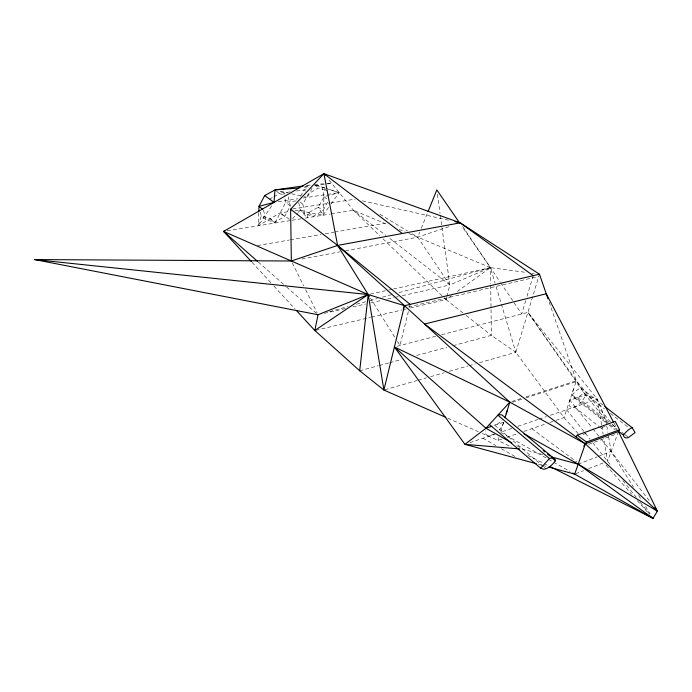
<?xml version="1.0" encoding="UTF-8"?>
<svg xmlns="http://www.w3.org/2000/svg" width="692" height="692" viewBox="0 0 692 692"><rect width="100%" height="100%" fill="white"/><g stroke="black" fill="none" stroke-linecap="round" stroke-linejoin="round"><path stroke-width="0.52" stroke-dasharray="3.46 2.59" d="M258.756 212.816L258.272 225.774L280.078 212.894L288.564 211.683M315.812 185.075L322.247 187.298L324.003 196.718L322.991 215.221L308.563 212.678L300.233 210.013L294.93 210.775M572.578 392.018L573.573 389.042M408.349 311.564L399.967 345.542L395.997 339.167M409.37 307.447L410.131 304.359M331.087 203.924L339.184 192.618L324.003 196.718L318.363 207.167L308.563 212.678L307.231 217.798L300.233 210.013L298.719 202.695M410.304 308.001L445.985 299.593L446.53 297.499M446.807 296.461L449.826 284.966L440.181 214.477M525.756 300.518L521.716 313.978L513.291 301.504M527.001 296.375L533.221 275.667M578.218 433.694L563.98 417.57L515.817 352.297L539.466 274.214M498.975 437.327L498.032 440.38L511.5 447.153M500.818 431.298L503.577 422.345L505.445 423.392M618.432 431.54L607.567 461.235L603.813 438.425M524.545 272.207L490.438 267.64L449.826 284.966L417.691 237.174L419.681 232.252M421.272 228.317L427.647 212.556M503.759 422.284L502.66 424.966A12.594 6.444 -49.9 0 1 498.993 430.208M570.32 398.73L569.101 402.649A11.833 5.7 -51.7 0 0 572.474 407.493L576.583 406.092A11.833 5.7 -51.7 0 0 584.446 397.493L585.519 395.037M312.057 188.137L307.265 197.41L304.143 196.684M260.339 212.046L261.239 215.852L265.745 219.641L274.49 222.27L284.602 216.631L290.285 206.008L288.253 196.476M300.674 196.156L304.004 189.945L308.537 187.437M327.645 202.055L322.913 210.792L313.104 216.337L304.774 213.69L302.862 204.261L308.597 193.57L318.597 188.025L325.941 190.56M271.671 205.861L258.272 225.774L261.239 215.852L269.992 218.508L274.49 222.27M328.596 207.401L322.991 215.221L318.363 207.167L322.913 210.792M292.543 218.819L297.439 213.214M298.14 212.418L300.233 210.013L304.774 213.69M382.97 238.792L445.985 299.593L451.21 295.83M457.317 291.444L490.438 267.64L462.412 227.011M269.266 199.279L273.011 197.22M273.945 196.71L279.568 193.63L283.426 194.893M494.209 434.135L489.564 435.718A12.594 6.444 -49.9 0 1 485.308 430.796M603.13 405.175L580.934 387.952A11.833 5.7 -51.7 0 0 572.362 395.071A11.894 5.761 -52 0 0 577.656 397.58L584.135 392.995L604.505 408.834M575.683 473.726L583.65 470.603M588.633 468.648L605.578 462.014M578.183 464.168L597.161 456.858M598.156 456.478L611.14 451.469L650.791 502.626M588.745 444.351L616.823 433.875M583.088 434.42L586.081 433.33M602.057 427.518L605.05 426.428M502.003 439.005L498.032 440.38L482.289 433.434M506.976 437.283L516.907 433.849M523.861 431.445L545.884 423.824M549.906 422.44L554.932 420.701M555.936 420.347L563.98 417.57L576.358 380.764L549.041 301.868M469.954 442.646L494.996 434.118M511.717 428.417L500.532 432.232L547.467 458.744M517.824 426.341L538.151 419.421M539.172 419.075L546.282 416.645M550.356 415.261L597.352 399.249L605.682 419.551L606.59 424.871M345.49 250.789L417.691 237.174L451.097 225.921M503.577 422.345L492.6 425.701M601.573 424.836L597.352 399.249L585.406 394.994L569.819 400.201L592.17 427.941M512.547 402.164L524.83 398.211M525.859 397.883L576.029 381.742M511.838 401.481L522.079 398.194M526.171 396.879L576.358 380.764L617.74 430.701M384.934 389.734L417.129 380.522M418.167 380.228L426.48 377.849M430.632 376.664L444.143 372.798M449.333 371.31L468.034 365.964M469.072 365.67L475.3 363.888M479.461 362.695L515.817 352.297L495.386 284.152M329.47 311.625L348.163 306.521M356.475 304.246L365.817 301.695M369.969 300.562L377.244 298.572M382.434 297.153L392.822 294.316M399.05 292.612L490.438 267.64L495.083 283.123M359.702 370.774L378.368 365.757M379.406 365.471L388.731 362.963M389.769 362.686L401.178 359.615M416.731 355.437L446.798 347.349M453.018 345.68L491.389 335.361L515.817 352.297M397.191 346.26L436.384 336.096M441.591 334.746L527.909 312.377L597.352 399.249M304.947 186.598L310.967 185.153M315.872 330.248L370.436 317.394M371.483 317.144L401.914 309.973M402.96 309.731L406.109 308.987M408.522 306.963L538.151 276.549M324.375 313.32L345.455 308.554M352.833 306.885L365.488 304.03M370.756 302.837L382.356 300.216M387.624 299.022L393.956 297.595M395.011 297.352L398.168 296.643M402.389 295.683L449.826 284.966L389.25 238.031M370.315 294.083L388.229 290.138M389.285 289.913L392.442 289.213M393.497 288.979L490.438 267.64L490.663 283.763M301.963 258.998L340.179 251.793M257.493 245.573L289.265 240.012M290.329 239.821L321.036 234.45M325.275 233.706L333.752 232.218M334.807 232.036L384.588 223.317M227.14 230.851L290.13 220.584M292.145 220.255L301.193 218.776M305.215 218.118L330.248 214.044M331.278 213.871L353.404 210.264L387.503 224.537M292.733 208.906L329.721 203.137M330.776 202.972L355.082 199.175M278.158 201.779L297.915 198.812M303.105 198.033L326.416 194.53M327.48 194.374L339.184 192.618L329.098 189.34M304.221 187.281L309.506 186.529M314.791 185.767L326.425 184.098M327.48 183.951L331.71 183.345L313.978 184.435L325.067 188.034M306.599 185.473L311.867 184.729M290.095 191.892L283.677 192.791L278.85 191.191M296.513 190.992L304.004 189.945L307.066 192.359M296.193 200.888L285.727 202.306L274.88 223.066L269.992 218.508M532.01 273.21L534.138 273.496M362.444 200.836L450.752 220.722M280.191 191.13L287.483 192.817M291.643 193.786L303.105 196.441M542.779 454.575L522.996 449.212L515.592 445.017M538.428 464.28L541.533 465.128M542.571 465.405L546.715 466.529M325.231 188.241L322.247 187.298L326.858 190.88M326.226 188.553L339.184 192.618M399.189 229.433L405.028 231.881M408.929 233.507L490.438 267.64M447.845 418.245L478.354 431.696M527.866 455.388L543.263 463.138M544.223 463.623L548.073 465.56M548.401 459.272L569.992 471.468M482.964 438.218L495.853 445.57M501.371 448.719L515.177 456.599M379.943 214.269L407.562 231.033M412.164 233.827L417.691 237.174M289.438 219.26L280.078 212.894L284.602 216.631M531.811 428.694L576.808 461.997M329.107 180.11L353.404 210.264L385.833 235.384M610.448 413.453L628.275 427.31M314.748 185.032L318.597 188.025M324.003 196.718L327.065 199.114M577.656 397.58L609.072 422.198M612.455 424.853L616.684 428.175M621.762 432.154L624.296 434.143M625.144 434.801L628.526 437.456M572.362 395.071L609.211 423.997M610.05 424.654L615.915 429.256M574.109 397.623L608.069 424.308M608.917 424.974L614.859 429.645M445.985 299.593L462.801 312.845M466.157 315.491L491.389 335.361L490.68 284.836M574.438 407.06L598.9 426.428M599.739 427.094L602.274 429.101M299.818 201.822L302.862 204.261M308.563 212.678L313.104 216.337M285.199 194.019L283.677 192.791L284.083 194.694M276.515 191.156L279.568 193.63M290.285 206.008L285.727 202.306L284.291 195.646M543.54 466.676L494.823 425.269A12.655 6.513 -50.1 0 0 502.055 420.217M544.37 467.368L546.014 468.769M258.315 262.052L285.761 286.263M286.566 286.972L316.434 313.329M353.404 210.264L379.856 235.79M252.061 262.337L271.039 282.942M273.954 286.116L295.121 309.099M605.984 465.136L631.614 494.157M637.306 500.601L647.271 511.89M585.406 394.994L576.358 380.764L527.909 312.377L585.406 394.994L605.682 419.551M592.854 428.78L598.952 436.341M601.659 439.705L611.14 451.469L633.483 487.194M566.618 409.725L584.749 432.517M585.415 433.365L590.112 439.273M592.802 442.655L610.24 464.591M622.921 480.551L636.277 497.349M640.282 502.383L649.632 514.139M462.628 226.431L500.065 281.895M500.662 282.786L512.694 300.613M638.647 495.437L641.51 500.022M645.515 506.432L650.099 513.758M370.48 298.191L395.435 338.258M614.038 423.158L616.97 428.746M292.292 262.917L303.736 285.952M305.648 289.792L317.092 312.827M263.522 210.117L265.745 219.641M606.772 425.935L607.87 432.318M608.597 436.574L611.14 451.469M601.746 425.9L603.13 434.282M437.405 194.184L440.034 213.404"/><path stroke-width="1.04" d="M258.791 211.735L258.998 206.337L264.707 195.533L274.983 189.919L303.442 185.914M262.77 209.486L258.998 206.337L274.006 202.401L274.983 189.919L298.927 188.042M445.882 417.38L383.887 390.037L359.702 370.774L368.213 294.55L223.602 231.431L323.908 173.657L460.215 222.85L539.466 274.214L547.995 298.832M507.141 410.745L506.189 413.833M550.002 466.529L652.971 518.343L657.4 511.146L585.328 443.849L509.788 402.138L404.509 305.674L368.213 294.55L318.043 314.748L314.825 330.491L359.702 370.774M504.97 417.821L509.788 402.138L394.414 346.977L464.946 444.351L536.352 463.718M576.09 436.963L577.223 435.164L615.188 421.385L619.591 429.767L586.479 442.05L585.328 443.849L574.689 474.115L548.791 467.091M428.054 211.57L436.816 189.911L459.972 223.473M403.289 308.191L404.509 305.674L539.466 274.214M583.737 446.219L585.328 443.849L618.432 431.54L619.591 429.767M224.286 231.033L223.602 231.431L251.334 261.541M540.686 468.224L549.457 458.528A13.053 6.116 -50 0 1 555.46 460.751A13.113 6.176 -50.2 0 1 546.014 468.769L543.8 469.306L540.686 468.224L489.382 424.481M519.77 448.944L464.946 444.351L485.957 428.227L509.788 402.138M318.043 314.748L34.6 259.569L291.341 260.996L290.614 209.235L323.908 173.657L402.294 233.515M290.614 209.235L337.61 245.418L404.509 305.674L383.887 390.037L368.213 294.55L314.825 330.491L296.574 310.682M291.341 260.996L337.61 245.418L460.215 222.85L533.221 275.667M394.414 346.977L485.957 428.227L491.865 426.255M34.6 259.569L368.213 294.55M454.955 221.665L460.215 222.85M551.109 456.832L578.183 464.168L657.4 511.146L618.432 431.54M524.095 433.841L578.183 464.168L652.971 518.343L572.812 473.06M485.957 428.227L511.881 442.915M264.707 195.533L274.006 202.401M649.503 515.782L652.971 518.343M577.223 435.164L586.479 442.05M585.328 443.849L424.568 324.055L546.239 293.771L613.544 422.207M604.834 406.498L632.159 427.691L635.066 432.587L628.526 437.456A12.3 5.441 -51.9 0 1 623.449 435.182L618.423 431.228M325.543 174.998L323.908 173.657L337.61 245.418L410.131 304.359M554.768 459.168L503.326 416.048A12.594 6.444 -49.9 0 0 497.885 415.165L549.457 458.528M543.237 450.492L544.863 451.859M547.311 453.909L549.759 455.959M552.199 458.017L555.46 460.751M223.602 231.431L257.51 261.342M654.753 507.738L657.4 511.146M337.61 245.418L369.346 296.366M623.449 435.182A12.24 5.389 -51.7 0 1 632.159 427.691"/></g></svg>
